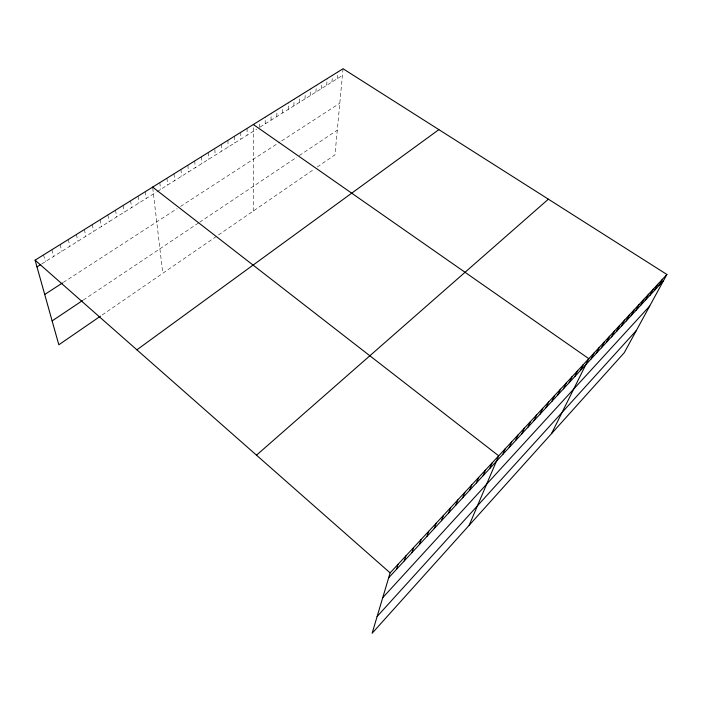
<?xml version="1.0" encoding="UTF-8"?>
<svg xmlns="http://www.w3.org/2000/svg" width="702" height="702" viewBox="0 0 702 702"><rect width="100%" height="100%" fill="white"/><g stroke="black" fill="none" stroke-linecap="round" stroke-linejoin="round"><path stroke-width="0.53" stroke-dasharray="3.51 2.63" d="M253.246 211.065L253.343 124.508M259.284 127.571L259.319 122.718M265.172 123.877L265.268 117.094M271.016 120.209L271.156 113.434M276.807 116.585L276.957 110.776M282.537 112.987L282.766 106.221M288.224 109.424L288.487 102.659M293.857 105.897L294.164 99.131M299.447 102.395L299.789 95.639M304.984 98.921L305.309 93.138M310.468 95.481L310.889 88.742M315.909 92.076L316.365 85.337M321.297 88.698L321.788 81.959M326.649 85.346L327.176 78.615M331.949 82.02L332.511 75.298M337.197 78.729L337.794 72.008M343.041 68.752L334.959 154.861L317.146 167.111M102.211 314.952L216.804 236.135M218.506 234.959L313.855 169.375M83.284 300.061L198.806 222.78M199.701 222.183L296.674 157.309M299.289 155.563L337.276 130.151M63.294 282.441L177.176 208.626M180.511 206.458L280.037 141.944M281.625 140.918L339.812 103.203M41.637 263.987L156.116 192.225M157.011 191.672L256.73 129.168M260.126 127.036L342.409 75.465M43.542 254.914L45.349 261.653M51.895 249.719L53.615 256.476M60.153 244.586L61.802 251.342M68.322 239.514L69.893 246.279M76.404 234.486L77.896 241.26M84.398 229.519L85.811 236.293M92.304 224.605L93.647 231.388M100.132 219.744L101.395 226.527M107.871 214.926L109.064 221.718M115.532 210.17L116.655 216.962M123.104 205.458L124.166 212.258M130.607 200.798L131.599 207.599M138.031 196.183L138.952 202.983M145.375 191.62L146.235 198.42M152.755 188.075L162.776 273.297M159.837 182.625L160.574 189.435M166.953 178.203L167.638 185.012M174.008 173.824L174.623 180.625M180.984 169.48L181.546 176.29M187.89 165.189L188.399 171.999M194.726 160.942L195.182 167.743M201.5 156.73L201.895 163.54M208.204 152.562L208.547 159.372M214.882 149.412L215.128 155.239M221.42 144.349L221.656 151.149M227.922 140.303L228.115 147.104M234.371 136.293L234.512 143.094M240.76 132.327L240.847 139.128M247.078 128.396L247.122 135.188"/><path stroke-width="1.05" d="M666.9 274.473L390.128 572.885L372.13 633.248L624.262 352.702L666.9 274.473L343.041 68.752L35.1 260.161L58.828 344.796L100.447 316.172M396.516 569.304L398.052 564.338M404.255 560.933L405.87 555.905M411.907 552.667L413.583 547.586M419.445 544.515L421.191 539.382M426.895 536.468L428.703 531.282M434.24 528.518L436.117 523.297M441.497 520.682L443.436 515.408M448.657 512.943L450.658 507.625M455.721 505.3L457.783 499.938M462.706 497.753L464.821 492.348M469.594 490.303L471.762 484.854M476.404 482.941L478.624 477.465M483.125 475.675L485.398 470.156M489.759 468.506L492.084 462.951M469.155 525.298L498.692 455.826L152.641 187.101M502.79 454.413L505.221 448.789M509.196 447.499L511.661 441.839M515.514 440.663L518.032 434.977M521.761 433.915L524.324 428.194M527.93 427.237L530.536 421.498M534.029 420.647L536.67 414.873M540.057 414.136L542.743 408.336M546.007 407.695L548.736 401.869M551.895 401.333L554.659 395.48M557.713 395.042L560.521 389.171M563.469 388.82L566.303 382.932M569.155 382.678L572.025 376.763M574.771 376.605L577.685 370.665M580.335 370.595L583.274 364.636M551.5 433.66L588.803 358.678L253.343 124.508M591.075 358.976L594.076 352.983M596.27 353.36L599.306 347.35M601.403 347.806L604.466 341.777M606.493 342.313L609.582 336.267M611.521 336.881L614.636 330.817M616.496 331.502L619.638 325.421M621.419 326.176L624.587 320.086M626.298 320.911L629.492 314.803M631.116 315.689L634.336 309.582M635.889 310.53L639.136 304.405M640.619 305.423L643.883 299.289M645.287 300.368L648.578 294.226M649.92 295.366L653.229 289.206M654.501 290.417L657.835 284.249M659.038 285.512L662.39 279.335M377.123 616.496L636.363 330.493M382.722 597.709L649.683 306.054M388.662 577.79L663.53 280.651M256.502 455.186L548.376 199.184M136.89 349.824L438.873 129.624M52.132 320.902L82.459 300.605M44.726 294.48L62.425 283.003M36.987 266.9L40.707 264.566M35.1 260.161L390.128 572.885"/></g></svg>
